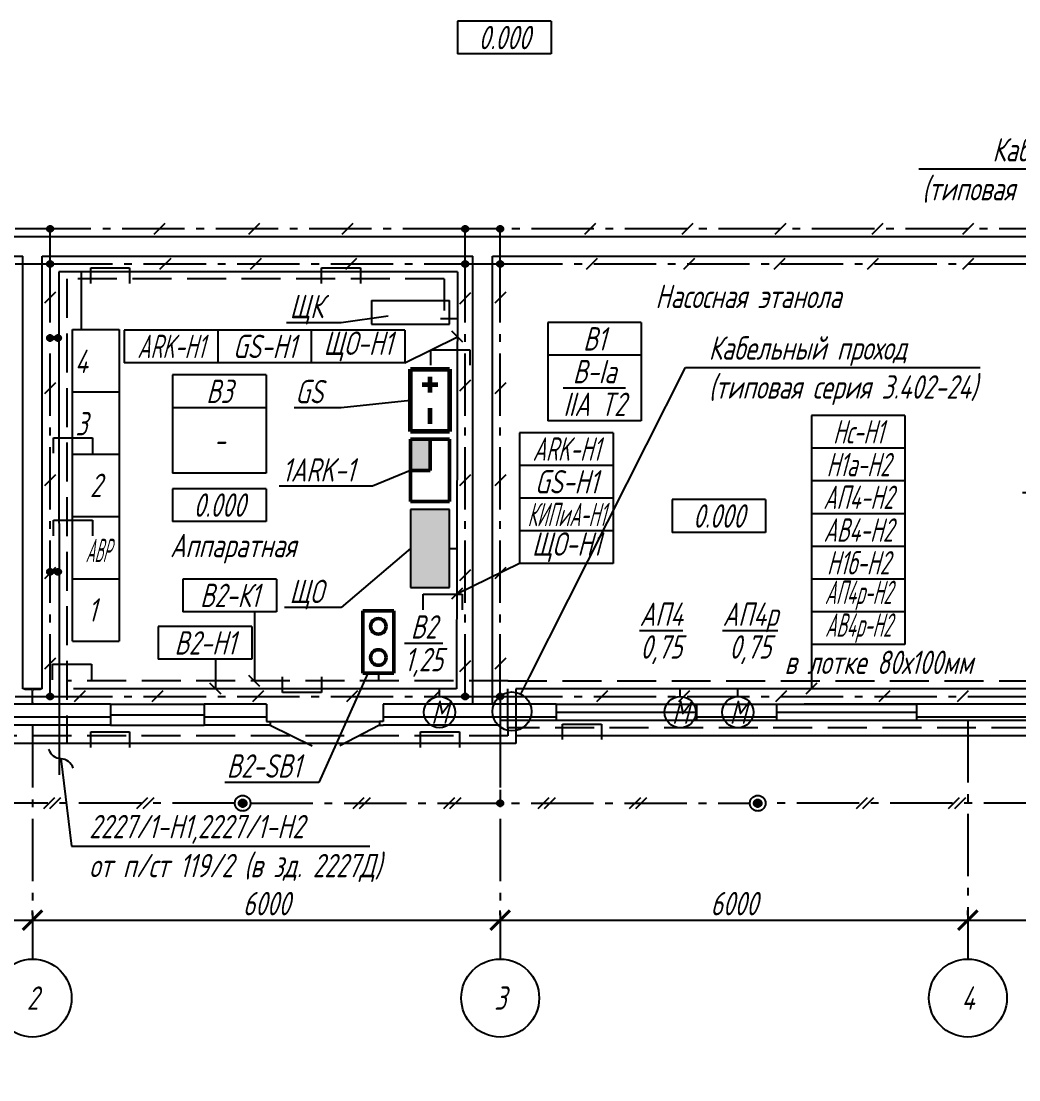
# Model space of a CAD drawing. Header units: millimetres. Extents: x 6735 to 13224, y -12144 to -9633.
# Drawn here: x 11528.4 to 11656.4, y -9965.1 to -9829.2 of the extents above; entities that cross this region are included whole.
import ezdxf
from ezdxf import colors
from ezdxf.entities.mleader import LeaderData, LeaderLine
from ezdxf.enums import TextEntityAlignment as Align
from ezdxf.math import Vec2, Vec3

# ---------------------------------------------------------------- set-up
doc = ezdxf.new("R2010")
doc.units = ezdxf.units.MM
doc.linetypes.add('gost5', pattern=[7, 5, -2, 0])
doc.linetypes.add('gost6', pattern=[12, 8, -1.5, 1, -1.5])
doc.layers.get('Defpoints').update_dxf_attribs({"color": 33})
for name, color, linetype, lineweight in [('Заземление (Вновь)', 6, 'gost6', 50), ('КаБель контрольный (Вновь)', 142, 'gost5', 60), ('КаБель силовой (Вновь)', 1, 'Continuous', 60), ('Линия выноска', 137, 'Continuous', 25), ('Осевая', 4, 'gost6', 25), ('ППК и др. приБоры', 171, 'Continuous', 50), ('Размерная', 4, 'Continuous', 25), ('Рамка тонкая', 5, 'Continuous', 25), ('Строительный', 251, 'Continuous', 13), ('Текст', 2, 'Continuous', 25), ('Щиты пульты (Вновь)', 5, 'Continuous', 50), ('Эл. аппараты (Вновь)', 93, 'Continuous', 50), ('ЭлектрооБорудование (Вновь)', 160, 'Continuous', 60)]:
    doc.layers.add(name, color=color, linetype=linetype, lineweight=lineweight)
doc.styles.add('Simplex', font='simplex.shx', dxfattribs={"width": 0.7, "oblique": 15})
doc.dimstyles.new('ISO-25', dxfattribs={"dimtxt": 3, "dimasz": 2.5, "dimexe": 1.25, "dimexo": 0.625, "dimtad": 1, "dimtxsty": 'Simplex', "dimcen": 2.5, "dimclrt": 2, "dimadec": 0, "dimazin": 0, "dimtfac": 1, "dimtmove": 0, "dimatfit": 3, "dimfxl": 1, "dimarcsym": 0})

# ---------------------------------------------------------------- blocks, each defined once
blk = doc.blocks.new('APF064500')
at = {"ltscale": 100}
for p, q in [((-100, 186.5), (-100, 198)), ((-100, 198), (100, 198)), ((-16.5, 186.5), (-100, 186.5)), ((-3.5, 24.5), (-3.5, 173.5)), ((3.5, 24.5), (3.5, 173.5)), ((100, 186.5), (16.5, 186.5)), ((100, 198), (100, 186.5)), ((-100, 0), (-100, 11.5)), ((-100, 11.5), (-16.5, 11.5)), ((100, 0), (-100, 0)), ((16.5, 11.5), (100, 11.5)), ((100, 11.5), (100, 0))]:
    blk.add_line(p, q, dxfattribs=at)
for centre, start, end in [((-16.5, 173.5), 0, 90), ((16.5, 173.5), 90, 180), ((-16.5, 24.5), 270, 0), ((16.5, 24.5), 180, 270)]:
    blk.add_arc(centre, 13, start, end, dxfattribs=at)
blk = doc.blocks.new('_ArchTick')
at = {"color": 0, "linetype": 'ByBlock', "const_width": 0.15}
blk.add_lwpolyline([(-0.5, -0.5), (0.5, 0.5)], dxfattribs=at)
blk = doc.blocks.new('*D461')
at = {"layer": 'Defpoints', "color": 0, "transparency": 16777216}
for p in [(11469.89, -9944.56), (11529.89, -9944.56), (11529.89, -9944.56)]:
    blk.add_point(p, dxfattribs=at)
at = {"layer": 'Размерная', "color": 0, "lineweight": -2, "transparency": 16777216}
for p, q in [((11529.89, -9943.94), (11529.89, -9943.31)), ((11469.89, -9944.56), (11529.89, -9944.56)), ((11469.89, -9945.19), (11469.89, -9945.81))]:
    blk.add_line(p, q, dxfattribs=at)
at = {"layer": 'Размерная', "color": 0, "lineweight": -2, "transparency": 16777216, "xscale": 2.5, "yscale": 2.5, "zscale": 2.5, "rotation": 180}
blk.add_blockref('_ArchTick', (11469.89, -9944.56), dxfattribs=at)
at = {"layer": 'Размерная', "color": 0, "lineweight": -2, "transparency": 16777216, "xscale": 2.5, "yscale": 2.5, "zscale": 2.5}
blk.add_blockref('_ArchTick', (11529.89, -9944.56), dxfattribs=at)
at = {"layer": 'Размерная', "color": 2, "lineweight": 25, "transparency": 16777216, "insert": (11499.89, -9942.44), "char_height": 3, "attachment_point": 5, "style": 'Simplex'}
blk.add_mtext('6000', dxfattribs=at)
blk = doc.blocks.new('*D462')
at = {"layer": 'Defpoints', "color": 0, "transparency": 16777216}
for p in [(11529.89, -9944.56), (11589.89, -9944.56), (11589.89, -9944.56)]:
    blk.add_point(p, dxfattribs=at)
at = {"layer": 'Размерная', "color": 0, "lineweight": -2, "transparency": 16777216}
for p, q in [((11589.89, -9943.94), (11589.89, -9943.31)), ((11529.89, -9944.56), (11589.89, -9944.56)), ((11529.89, -9945.19), (11529.89, -9945.81))]:
    blk.add_line(p, q, dxfattribs=at)
at = {"layer": 'Размерная', "color": 0, "lineweight": -2, "transparency": 16777216, "xscale": 2.5, "yscale": 2.5, "zscale": 2.5, "rotation": 180}
blk.add_blockref('_ArchTick', (11529.89, -9944.56), dxfattribs=at)
at = {"layer": 'Размерная', "color": 0, "lineweight": -2, "transparency": 16777216, "xscale": 2.5, "yscale": 2.5, "zscale": 2.5}
blk.add_blockref('_ArchTick', (11589.89, -9944.56), dxfattribs=at)
at = {"layer": 'Размерная', "color": 2, "lineweight": 25, "transparency": 16777216, "insert": (11559.89, -9942.44), "char_height": 3, "attachment_point": 5, "style": 'Simplex'}
blk.add_mtext('6000', dxfattribs=at)
blk = doc.blocks.new('*D463')
at = {"layer": 'Defpoints', "color": 0, "transparency": 16777216}
for p in [(11589.89, -9944.56), (11649.89, -9944.56), (11649.89, -9944.56)]:
    blk.add_point(p, dxfattribs=at)
at = {"layer": 'Размерная', "color": 0, "lineweight": -2, "transparency": 16777216}
for p, q in [((11649.89, -9943.94), (11649.89, -9943.31)), ((11589.89, -9944.56), (11649.89, -9944.56)), ((11589.89, -9945.19), (11589.89, -9945.81))]:
    blk.add_line(p, q, dxfattribs=at)
at = {"layer": 'Размерная', "color": 0, "lineweight": -2, "transparency": 16777216, "xscale": 2.5, "yscale": 2.5, "zscale": 2.5, "rotation": 180}
blk.add_blockref('_ArchTick', (11589.89, -9944.56), dxfattribs=at)
at = {"layer": 'Размерная', "color": 0, "lineweight": -2, "transparency": 16777216, "xscale": 2.5, "yscale": 2.5, "zscale": 2.5}
blk.add_blockref('_ArchTick', (11649.89, -9944.56), dxfattribs=at)
at = {"layer": 'Размерная', "color": 2, "lineweight": 25, "transparency": 16777216, "insert": (11619.89, -9942.44), "char_height": 3, "attachment_point": 5, "style": 'Simplex'}
blk.add_mtext('6000', dxfattribs=at)
blk = doc.blocks.new('*D464')
at = {"layer": 'Defpoints', "color": 0, "transparency": 16777216}
for p in [(11649.89, -9944.56), (11709.89, -9944.56), (11709.89, -9944.56)]:
    blk.add_point(p, dxfattribs=at)
at = {"layer": 'Размерная', "color": 0, "lineweight": -2, "transparency": 16777216}
for p, q in [((11709.89, -9943.94), (11709.89, -9943.31)), ((11649.89, -9944.56), (11709.89, -9944.56)), ((11649.89, -9945.19), (11649.89, -9945.81))]:
    blk.add_line(p, q, dxfattribs=at)
at = {"layer": 'Размерная', "color": 0, "lineweight": -2, "transparency": 16777216, "xscale": 2.5, "yscale": 2.5, "zscale": 2.5, "rotation": 180}
blk.add_blockref('_ArchTick', (11649.89, -9944.56), dxfattribs=at)
at = {"layer": 'Размерная', "color": 0, "lineweight": -2, "transparency": 16777216, "xscale": 2.5, "yscale": 2.5, "zscale": 2.5}
blk.add_blockref('_ArchTick', (11709.89, -9944.56), dxfattribs=at)
at = {"layer": 'Размерная', "color": 2, "lineweight": 25, "transparency": 16777216, "insert": (11679.89, -9942.44), "char_height": 3, "attachment_point": 5, "style": 'Simplex'}
blk.add_mtext('6000', dxfattribs=at)
blk = doc.blocks.new('_None')
blk = doc.blocks.new('A$C11954CC4')
at = {"layer": 'Линия выноска', "color": 161}
for p, q in [((12, 4.2), (0, 4.2)), ((0, 4.2), (0, 0)), ((12, 4.2), (12, 0)), ((12, 0), (0, 0))]:
    blk.add_line(p, q, dxfattribs=at)
blk = doc.blocks.new('_Integral')
at = {"color": 0, "linetype": 'ByBlock', "lineweight": -2}
for centre, start, end in [((0.445, -0.091), 102, 168), ((-0.445, 0.091), 282, 348)]:
    blk.add_arc(centre, 0.454, start, end, dxfattribs=at)
blk = doc.blocks.new('A$C25011874')
at = {"layer": 'ППК и др. приБоры'}
blk.add_hatch(color=256, dxfattribs=at).paths.add_polyline_path([(4, 0), (4, 2.5), (0, 2.5), (0, 0)])
for p, q in [((0, 5), (0, 0)), ((8, 5), (0, 5)), ((8, 0), (8, 5)), ((4, 2.5), (0, 2.5)), ((4, 0), (4, 2.5)), ((0, 0), (8, 0))]:
    blk.add_line(p, q, dxfattribs=at)
blk = doc.blocks.new('A$C05EB3272')
at = {"layer": 'ЭлектрооБорудование (Вновь)'}
for p, q in [((0, 5), (8, 5)), ((0, 0), (0, 5)), ((8, 5), (8, 0)), ((2, 3.5), (2, 1.5)), ((3, 2.5), (1, 2.5)), ((7, 2.5), (5, 2.5)), ((8, 0), (0, 0))]:
    blk.add_line(p, q, dxfattribs=at)
blk = doc.blocks.new('A$C629C7F59')
at = {"layer": 'Эл. аппараты (Вновь)'}
for p, q in [((0, 8), (0, 0)), ((4, 8), (0, 8)), ((4, 0), (4, 8)), ((0, 0), (4, 0))]:
    blk.add_line(p, q, dxfattribs=at)
for centre in [(2, 6), (2, 2)]:
    blk.add_circle(centre, 1, dxfattribs=at)
blk = doc.blocks.new('A$C710D2D3C')
at = {"layer": 'Рамка тонкая'}
for p, q in [((0, 0), (0, 2)), ((0, 2), (5, 2)), ((5, 2), (5, 0))]:
    blk.add_line(p, q, dxfattribs=at)
blk = doc.blocks.new('_DotBlank')
at = {"color": 0, "linetype": 'ByBlock', "lineweight": -2}
blk.add_line((-0.5, 0), (-1, 0), dxfattribs=at)
blk.add_circle((0, 0), 0.5, dxfattribs=at)

msp = doc.modelspace()

# ---------------------------------------------------------------- hatches: boundary and pattern name
at = {"layer": 'Заземление (Вновь)', "lineweight": 25}
h = msp.add_hatch(color=256, dxfattribs=at)
h.paths.add_polyline_path([(11532.13836, -9855.46146), (11532.13836, -9855.86146), (11532.53836, -9855.86146, 0.414213562)])
h.paths.add_polyline_path([(11532.13836, -9855.46146, 0.414213562), (11531.73836, -9855.86146), (11532.13836, -9855.86146)])
h.paths.add_polyline_path([(11532.53836, -9855.86146), (11532.13836, -9855.86146), (11531.73836, -9855.86146, 1)])
h = msp.add_hatch(color=256, dxfattribs=at)
h.paths.add_polyline_path([(11585.38373, -9855.46146), (11585.38373, -9855.86146), (11585.78373, -9855.86146, 0.414213562)])
h.paths.add_polyline_path([(11585.38373, -9855.46146, 0.414213562), (11584.98373, -9855.86146), (11585.38373, -9855.86146)])
h.paths.add_polyline_path([(11585.78373, -9855.86146), (11585.38373, -9855.86146), (11584.98373, -9855.86146, 1)])
h = msp.add_hatch(color=256, dxfattribs=at)
h.paths.add_polyline_path([(11589.88373, -9855.46146), (11589.88373, -9855.86146), (11590.28373, -9855.86146, 0.414213562)])
h.paths.add_polyline_path([(11589.88373, -9855.46146, 0.414213562), (11589.48373, -9855.86146), (11589.88373, -9855.86146)])
h.paths.add_polyline_path([(11590.28373, -9855.86146), (11589.88373, -9855.86146), (11589.48373, -9855.86146, 1)])
h = msp.add_hatch(color=256, dxfattribs=at)
h.paths.add_polyline_path([(11532.13836, -9859.96146), (11532.13836, -9860.36146), (11532.53836, -9860.36146, 0.414213562)])
h.paths.add_polyline_path([(11532.13836, -9859.96146, 0.414213562), (11531.73836, -9860.36146), (11532.13836, -9860.36146)])
h.paths.add_polyline_path([(11532.53836, -9860.36146), (11532.13836, -9860.36146), (11531.73836, -9860.36146, 1)])
h = msp.add_hatch(color=256, dxfattribs=at)
h.paths.add_polyline_path([(11585.38373, -9859.96146), (11585.38373, -9860.36146), (11585.78373, -9860.36146, 0.414213562)])
h.paths.add_polyline_path([(11585.38373, -9859.96146, 0.414213562), (11584.98373, -9860.36146), (11585.38373, -9860.36146)])
h.paths.add_polyline_path([(11585.78373, -9860.36146), (11585.38373, -9860.36146), (11584.98373, -9860.36146, 1)])
h = msp.add_hatch(color=256, dxfattribs=at)
h.paths.add_polyline_path([(11589.88373, -9859.96146), (11589.88373, -9860.36146), (11590.28373, -9860.36146, 0.414213562)])
h.paths.add_polyline_path([(11589.88373, -9859.96146, 0.414213562), (11589.48373, -9860.36146), (11589.88373, -9860.36146)])
h.paths.add_polyline_path([(11590.28373, -9860.36146), (11589.88373, -9860.36146), (11589.48373, -9860.36146, 1)])
h = msp.add_hatch(color=256, dxfattribs=at)
h.paths.add_polyline_path([(11532.13836, -9869.46146), (11532.13836, -9869.86146), (11532.53836, -9869.86146, 0.414213562)])
h.paths.add_polyline_path([(11532.13836, -9869.46146, 0.414213562), (11531.73836, -9869.86146), (11532.13836, -9869.86146)])
h.paths.add_polyline_path([(11532.53836, -9869.86146), (11532.13836, -9869.86146), (11531.73836, -9869.86146, 1)])
h = msp.add_hatch(color=256, dxfattribs=at)
h.paths.add_polyline_path([(11533.13836, -9869.46146), (11533.13836, -9869.86146), (11533.53836, -9869.86146, 0.414213562)])
h.paths.add_polyline_path([(11533.13836, -9869.46146, 0.414213562), (11532.73836, -9869.86146), (11533.13836, -9869.86146)])
h.paths.add_polyline_path([(11533.53836, -9869.86146), (11533.13836, -9869.86146), (11532.73836, -9869.86146, 1)])
h = msp.add_hatch(color=256, dxfattribs=at)
h.paths.add_polyline_path([(11532.13836, -9899.46146), (11532.13836, -9899.86146), (11532.53836, -9899.86146, 0.414213562)])
h.paths.add_polyline_path([(11532.13836, -9899.46146, 0.414213562), (11531.73836, -9899.86146), (11532.13836, -9899.86146)])
h.paths.add_polyline_path([(11532.53836, -9899.86146), (11532.13836, -9899.86146), (11531.73836, -9899.86146, 1)])
h = msp.add_hatch(color=256, dxfattribs=at)
h.paths.add_polyline_path([(11533.13836, -9899.46146), (11533.13836, -9899.86146), (11533.53836, -9899.86146, 0.414213562)])
h.paths.add_polyline_path([(11533.13836, -9899.46146, 0.414213562), (11532.73836, -9899.86146), (11533.13836, -9899.86146)])
h.paths.add_polyline_path([(11533.53836, -9899.86146), (11533.13836, -9899.86146), (11532.73836, -9899.86146, 1)])
h = msp.add_hatch(color=256, dxfattribs=at)
h.paths.add_polyline_path([(11532.13836, -9915.46146), (11532.13836, -9915.86146), (11532.53836, -9915.86146, 0.414213562)])
h.paths.add_polyline_path([(11532.13836, -9915.46146, 0.414213562), (11531.73836, -9915.86146), (11532.13836, -9915.86146)])
h.paths.add_polyline_path([(11532.53836, -9915.86146), (11532.13836, -9915.86146), (11531.73836, -9915.86146, 1)])
h = msp.add_hatch(color=256, dxfattribs=at)
h.paths.add_polyline_path([(11585.38373, -9915.46146), (11585.38373, -9915.86146), (11585.78373, -9915.86146, 0.414213562)])
h.paths.add_polyline_path([(11585.38373, -9915.46146, 0.414213562), (11584.98373, -9915.86146), (11585.38373, -9915.86146)])
h.paths.add_polyline_path([(11585.78373, -9915.86146), (11585.38373, -9915.86146), (11584.98373, -9915.86146, 1)])
h = msp.add_hatch(color=256, dxfattribs=at)
h.paths.add_polyline_path([(11589.88373, -9915.46146), (11589.88373, -9915.86146), (11590.28373, -9915.86146, 0.414213562)])
h.paths.add_polyline_path([(11589.88373, -9915.46146, 0.414213562), (11589.48373, -9915.86146), (11589.88373, -9915.86146)])
h.paths.add_polyline_path([(11590.28373, -9915.86146), (11589.88373, -9915.86146), (11589.48373, -9915.86146, 1)])
for points in [[(11557.34373, -9929.56146, 1), (11556.34373, -9929.56146, 1)], [(11623.42373, -9929.56146, 1), (11622.42373, -9929.56146, 1)]]:
    msp.add_hatch(color=256, dxfattribs=at).paths.add_polyline_path(points)
h = msp.add_hatch(color=256, dxfattribs=at)
h.paths.add_polyline_path([(11589.88373, -9929.16146), (11589.88373, -9929.56146), (11590.28373, -9929.56146, 0.414213562)])
h.paths.add_polyline_path([(11589.88373, -9929.16146, 0.414213562), (11589.48373, -9929.56146), (11589.88373, -9929.56146)])
h.paths.add_polyline_path([(11590.28373, -9929.56146), (11589.88373, -9929.56146), (11589.48373, -9929.56146, 1)])
at = {"layer": 'Щиты пульты (Вновь)', "lineweight": 25, "ltscale": 100}
msp.add_hatch(color=256, dxfattribs=at).paths.add_polyline_path([(11583.38373, -9891.86146), (11578.38373, -9891.86146), (11578.38373, -9901.86146), (11583.38373, -9901.86146)])

# ---------------------------------------------------------------- linework, layer by layer
at = {"layer": 'Заземление (Вновь)', "lineweight": 25}
for p, q in [((11546.87339, -9855.15435), (11545.45918, -9856.56857)), ((11559.01049, -9855.15435), (11557.59628, -9856.56857)), ((11570.97834, -9855.15435), (11569.56413, -9856.56857)), ((11602.11138, -9855.15435), (11600.69716, -9856.56857)), ((11614.58719, -9855.15435), (11613.17298, -9856.56857)), ((11626.54588, -9855.15435), (11625.13167, -9856.56857)), ((11638.96615, -9855.15435), (11637.55194, -9856.56857)), ((11650.59084, -9855.15435), (11649.17662, -9856.56857)), ((11532.13836, -9855.86146), (11527.63836, -9855.86146)), ((11532.13836, -9860.36146), (11532.13836, -9855.86146)), ((11585.38373, -9855.86146), (11532.13836, -9855.86146)), ((11585.38373, -9860.36146), (11585.38373, -9855.86146)), ((11589.88373, -9855.86146), (11585.38373, -9855.86146)), ((11709.88373, -9855.86146), (11589.88373, -9855.86146)), ((11589.88373, -9860.36146), (11589.88373, -9855.86146)), ((11547.60726, -9859.65435), (11546.19305, -9861.06857)), ((11559.2363, -9859.65435), (11557.82209, -9861.06857)), ((11571.42996, -9859.65435), (11570.01574, -9861.06857)), ((11602.33718, -9859.65435), (11600.92297, -9861.06857)), ((11614.8131, -9859.65435), (11613.39888, -9861.06857)), ((11626.40148, -9859.65435), (11624.98727, -9861.06857)), ((11638.38845, -9859.65435), (11636.97424, -9861.06857)), ((11650.59084, -9859.65435), (11649.17662, -9861.06857)), ((11527.63836, -9860.36146), (11532.13836, -9860.36146)), ((11532.13836, -9915.86146), (11532.13836, -9860.36146)), ((11532.13836, -9860.36146), (11585.38373, -9860.36146)), ((11585.38373, -9915.86146), (11585.38373, -9860.36146)), ((11585.38373, -9860.36146), (11589.88373, -9860.36146)), ((11589.88373, -9915.86146), (11589.88373, -9860.36146)), ((11589.88373, -9860.36146), (11709.88373, -9860.36146)), ((11532.84547, -9863.97512), (11531.43126, -9865.38933)), ((11586.09084, -9864.08583), (11584.67662, -9865.50004)), ((11590.59084, -9863.97512), (11589.17662, -9865.38933)), ((11533.13836, -9869.86146), (11532.13836, -9869.86146)), ((11532.84547, -9875.59865), (11531.43126, -9877.01287)), ((11586.09084, -9875.26653), (11584.67662, -9876.68075)), ((11590.59084, -9875.59865), (11589.17662, -9877.01287)), ((11532.84547, -9887.40435), (11531.43126, -9888.81857)), ((11586.09084, -9887.40435), (11584.67662, -9888.81857)), ((11590.59084, -9887.40435), (11589.17662, -9888.81857)), ((11532.84547, -9899.33158), (11531.43126, -9900.7458)), ((11533.13836, -9899.86146), (11532.13836, -9899.86146)), ((11586.09084, -9899.60833), (11584.67662, -9901.02254)), ((11590.59084, -9899.33158), (11589.17662, -9900.7458)), ((11532.84547, -9910.95508), (11531.43126, -9912.36929)), ((11586.09084, -9911.2872), (11584.67662, -9912.70141)), ((11590.59084, -9910.95508), (11589.17662, -9912.36929)), ((11536.6326, -9915.15435), (11535.21838, -9916.56857)), ((11546.58419, -9915.15435), (11545.16997, -9916.56857)), ((11559.52611, -9915.15435), (11558.11189, -9916.56857)), ((11571.5658, -9915.15435), (11570.15159, -9916.56857)), ((11582.13937, -9915.15435), (11580.72515, -9916.56857)), ((11603.6568, -9915.15435), (11602.24259, -9916.56857)), ((11614.18599, -9915.15435), (11612.77178, -9916.56857)), ((11626.59942, -9915.15435), (11625.1852, -9916.56857)), ((11639.88306, -9915.15435), (11638.46885, -9916.56857)), ((11649.92351, -9915.15435), (11648.50929, -9916.56857)), ((11527.63836, -9915.86146), (11532.13836, -9915.86146)), ((11532.13836, -9915.86146), (11585.38373, -9915.86146)), ((11585.38373, -9915.86146), (11589.88373, -9915.86146)), ((11589.88373, -9915.86146), (11709.88373, -9915.86146)), ((11589.88373, -9915.86146), (11589.88373, -9929.56146)), ((11532.68262, -9928.85435), (11531.2684, -9930.26857)), ((11533.48262, -9928.85435), (11532.0684, -9930.26857)), ((11544.63457, -9928.85435), (11543.22036, -9930.26857)), ((11545.43457, -9928.85435), (11544.02036, -9930.26857)), ((11572.39515, -9928.85435), (11570.98094, -9930.26857)), ((11573.19515, -9928.85435), (11571.78094, -9930.26857)), ((11584.01282, -9928.85435), (11582.59861, -9930.26857)), ((11584.81282, -9928.85435), (11583.39861, -9930.26857)), ((11596.13191, -9928.85435), (11594.7177, -9930.26857)), ((11596.93191, -9928.85435), (11595.5177, -9930.26857)), ((11607.86188, -9928.85435), (11606.44767, -9930.26857)), ((11608.66188, -9928.85435), (11607.24767, -9930.26857)), ((11636.97781, -9928.85435), (11635.5636, -9930.26857)), ((11637.77781, -9928.85435), (11636.3636, -9930.26857)), ((11648.76262, -9928.85435), (11647.3484, -9930.26857)), ((11649.56262, -9928.85435), (11648.1484, -9930.26857)), ((11555.84373, -9929.56146), (11507.84373, -9929.56146)), ((11557.84373, -9929.56146), (11621.92373, -9929.56146)), ((11671.92373, -9929.56146), (11623.92373, -9929.56146))]:
    msp.add_line(p, q, dxfattribs=at)
for centre, radius in [((11532.13836, -9855.86146), 0.4), ((11585.38373, -9855.86146), 0.4), ((11589.88373, -9855.86146), 0.4), ((11532.13836, -9860.36146), 0.4), ((11585.38373, -9860.36146), 0.4), ((11589.88373, -9860.36146), 0.4), ((11532.13836, -9869.86146), 0.4), ((11533.13836, -9869.86146), 0.4), ((11532.13836, -9899.86146), 0.4), ((11533.13836, -9899.86146), 0.4), ((11532.13836, -9915.86146), 0.4), ((11585.38373, -9915.86146), 0.4), ((11589.88373, -9915.86146), 0.4), ((11556.84373, -9929.56146), 1), ((11622.92373, -9929.56146), 1), ((11556.84373, -9929.56146), 0.5), ((11589.88373, -9929.56146), 0.4), ((11622.92373, -9929.56146), 0.5)]:
    msp.add_circle(centre, radius, dxfattribs=at)
at = {"layer": 'КаБель контрольный (Вновь)', "lineweight": 25}
for p, q in [((11534.26878, -9862.28964), (11534.26754, -9921.74246)), ((11582.70496, -9862.27769), (11534.26878, -9862.28964)), ((11582.70496, -9862.27769), (11582.69741, -9866.34939)), ((11590.89045, -9913.85789), (11534.26754, -9913.86146)), ((11574.25117, -9912.86146), (11574.25117, -9913.86146)), ((11590.88373, -9919.90146), (11590.88373, -9913.86146)), ((11590.88373, -9913.86146), (11707.90288, -9913.86146)), ((11713.92373, -9919.90146), (11590.88373, -9919.90146)), ((11590.88373, -9919.90146), (11590.88373, -9920.90146)), ((11590.88373, -9920.90146), (11465.28373, -9920.90146))]:
    msp.add_line(p, q, dxfattribs=at)
at = {"layer": 'КаБель силовой (Вновь)', "lineweight": 25}
for p, q in [((11533.26404, -9861.36146), (11533.31066, -9925.89526)), ((11584.38373, -9861.36146), (11533.26404, -9861.36146)), ((11536.13836, -9861.36146), (11536.13836, -9868.86146)), ((11584.38373, -9861.36146), (11584.27993, -9914.86146)), ((11582.23503, -9867.35497), (11584.3721, -9867.35536)), ((11583.38373, -9896.86146), (11584.38373, -9896.86146)), ((11584.27993, -9914.86146), (11535.13836, -9914.86146)), ((11582.09368, -9915.86146), (11582.09368, -9914.86146)), ((11708.90288, -9914.86146), (11591.88373, -9914.86146)), ((11591.88373, -9914.86146), (11591.88373, -9920.90146)), ((11612.98465, -9915.86146), (11612.98465, -9914.86146)), ((11620.37401, -9915.86146), (11620.37401, -9914.86146)), ((11591.88373, -9921.90146), (11464.28373, -9921.90146)), ((11714.92373, -9920.90146), (11591.88373, -9920.90146)), ((11591.88373, -9920.90146), (11591.88373, -9921.90146))]:
    msp.add_line(p, q, dxfattribs=at)
at = {"layer": 'Линия выноска', "lineweight": 25}
for p, q in [((11584.414, -9829.20654), (11584.414, -9833.40654)), ((11596.414, -9829.20654), (11584.414, -9829.20654)), ((11596.414, -9829.20654), (11596.414, -9833.40654)), ((11596.414, -9833.40654), (11584.414, -9833.40654)), ((11595.97691, -9867.87195), (11595.97691, -9872.07195)), ((11607.97691, -9867.87195), (11595.97691, -9867.87195)), ((11607.97691, -9867.87195), (11607.97691, -9872.07195)), ((11595.97691, -9872.07195), (11595.97691, -9880.47195)), ((11607.97691, -9872.07195), (11595.97691, -9872.07195)), ((11607.97691, -9872.07195), (11607.97691, -9880.47195)), ((11547.85177, -9874.60223), (11547.85177, -9878.80223)), ((11559.85177, -9874.60223), (11547.85177, -9874.60223)), ((11559.85177, -9874.60223), (11559.85177, -9878.80223)), ((11547.85177, -9878.80223), (11547.85177, -9887.20223)), ((11559.85177, -9878.80223), (11547.85177, -9878.80223)), ((11559.85177, -9878.80223), (11559.85177, -9887.20223)), ((11607.97691, -9880.47195), (11595.97691, -9880.47195)), ((11559.85177, -9887.20223), (11547.85177, -9887.20223)), ((11547.85177, -9889.20223), (11547.85177, -9893.40223)), ((11559.85177, -9889.20223), (11547.85177, -9889.20223)), ((11559.85177, -9889.20223), (11559.85177, -9893.40223)), ((11611.93024, -9890.60345), (11611.93024, -9894.80345)), ((11623.93024, -9890.60345), (11611.93024, -9890.60345)), ((11623.93024, -9890.60345), (11623.93024, -9894.80345)), ((11559.85177, -9893.40223), (11547.85177, -9893.40223)), ((11623.93024, -9894.80345), (11611.93024, -9894.80345))]:
    msp.add_line(p, q, dxfattribs=at)
at = {"layer": 'Линия выноска', "color": 161, "lineweight": 25}
for p, q in [((11585.09084, -9870.40657), (11583.67662, -9868.99235)), ((11577.64097, -9873.04215), (11584.38373, -9869.69946)), ((11592.37317, -9898.81214), (11584.30347, -9902.72538)), ((11585.04189, -9901.97983), (11583.62768, -9903.39404)), ((11558.35767, -9904.8839), (11558.35767, -9913.86146)), ((11629.81328, -9909.20659), (11629.81328, -9914.86146)), ((11553.35767, -9911.08388), (11553.35767, -9914.86146)), ((11559.06478, -9914.56857), (11557.65056, -9913.15435)), ((11554.06478, -9915.56857), (11552.65056, -9914.15435)), ((11630.52039, -9914.15435), (11629.10618, -9915.56857))]:
    msp.add_line(p, q, dxfattribs=at)
at = {"layer": 'Осевая', "lineweight": 25}
for p, q in [((11649.88836, -9918.90146), (11649.88836, -9949.56146)), ((11529.88836, -9919.56146), (11529.88836, -9949.56146)), ((11589.88373, -9919.56146), (11589.88373, -9949.56146))]:
    msp.add_line(p, q, dxfattribs=at)
at = {"layer": 'Рамка тонкая', "lineweight": 25}
for centre in [(11529.88836, -9954.56146), (11589.88373, -9954.56146), (11649.88836, -9954.56146)]:
    msp.add_circle(centre, 5, dxfattribs=at)
at = {"layer": 'Строительный', "lineweight": 25, "ltscale": 100}
for p, q in [((11579.88373, -9856.86146), (11479.88373, -9856.86146)), ((11710.88373, -9856.86146), (11579.88373, -9856.86146)), ((11468.88373, -9859.36146), (11528.63836, -9859.36146)), ((11528.63836, -9914.88146), (11528.63836, -9859.36146)), ((11531.13836, -9859.36146), (11586.38373, -9859.36146)), ((11531.13836, -9914.88146), (11531.13836, -9859.36146)), ((11586.38373, -9916.86146), (11586.38373, -9859.36146)), ((11588.88373, -9916.86146), (11588.8791, -9859.36146)), ((11588.8791, -9859.36146), (11710.8791, -9859.36146)), ((11529.88836, -9914.88146), (11528.63836, -9914.88146)), ((11531.13836, -9914.88146), (11529.88836, -9914.88146)), ((11539.88373, -9916.86146), (11503.08373, -9916.86146)), ((11539.88373, -9916.86146), (11539.88373, -9919.56146)), ((11539.88373, -9916.86146), (11551.88373, -9916.86146)), ((11559.88373, -9916.86146), (11551.88373, -9916.86146)), ((11551.88373, -9916.86146), (11551.88373, -9919.56146)), ((11559.88373, -9916.86146), (11559.88373, -9919.06146)), ((11597.0565, -9916.8611), (11574.88373, -9916.86146)), ((11574.88373, -9916.86146), (11574.88373, -9919.06146)), ((11597.0565, -9916.8611), (11597.0565, -9918.9011)), ((11597.0565, -9916.8611), (11615.0565, -9916.8611)), ((11597.0565, -9917.8811), (11615.0565, -9917.8811)), ((11615.0565, -9916.8611), (11625.32225, -9916.8611)), ((11615.0565, -9916.8611), (11615.0565, -9918.9011)), ((11625.32225, -9916.8611), (11625.32225, -9918.9011)), ((11625.32225, -9916.8611), (11643.32225, -9916.8611)), ((11625.32225, -9917.8811), (11643.32225, -9917.8811)), ((11670.88836, -9916.86146), (11628.8882, -9916.86146)), ((11643.32225, -9918.9011), (11643.32225, -9916.8611)), ((11503.08373, -9918.46146), (11539.88373, -9918.46146)), ((11539.88373, -9918.21146), (11551.88373, -9918.21146)), ((11551.88373, -9918.46146), (11559.88373, -9918.46146)), ((11559.88373, -9919.06146), (11560.38373, -9919.06146)), ((11560.38373, -9919.06146), (11560.38373, -9919.56146)), ((11560.38373, -9919.06146), (11574.38373, -9919.06146)), ((11574.88373, -9919.06146), (11574.38373, -9919.06146)), ((11574.38373, -9919.06146), (11574.38373, -9919.56146)), ((11574.88373, -9918.46146), (11597.0565, -9918.46146)), ((11589.88373, -9918.46146), (11589.88373, -9919.56146)), ((11589.88373, -9918.90146), (11597.0565, -9918.9011)), ((11597.0565, -9918.9011), (11615.0565, -9918.9011)), ((11615.0565, -9918.46146), (11625.32225, -9918.46146)), ((11615.0565, -9918.9011), (11625.32225, -9918.9011)), ((11625.32225, -9918.9011), (11643.32225, -9918.9011)), ((11628.8882, -9918.90146), (11670.88836, -9918.90146)), ((11643.32225, -9918.46146), (11670.88836, -9918.46146)), ((11539.88373, -9919.56146), (11502.58373, -9919.56146)), ((11539.88373, -9919.56146), (11551.88373, -9919.56146)), ((11559.88373, -9919.56146), (11551.88373, -9919.56146)), ((11560.38373, -9919.56146), (11559.88373, -9919.56146)), ((11560.38373, -9919.56146), (11565.76572, -9922.21107)), ((11574.38373, -9919.56146), (11569.3226, -9922.21107)), ((11574.38373, -9919.56146), (11574.88373, -9919.56146)), ((11589.88373, -9919.56146), (11574.88373, -9919.56146)), ((11589.88373, -9919.56146), (11577.88373, -9919.56146))]:
    msp.add_line(p, q, dxfattribs=at)
at = {"layer": 'Щиты пульты (Вновь)', "lineweight": 25, "ltscale": 100}
for p, q in [((11573.38373, -9865.07034), (11583.38373, -9865.07034)), ((11573.38373, -9865.07034), (11573.38373, -9868.07034)), ((11583.38373, -9868.07034), (11583.38373, -9865.07034)), ((11534.9937, -9908.76879), (11534.9937, -9868.76879)), ((11534.9937, -9868.76879), (11540.9937, -9868.76879)), ((11540.9937, -9868.76879), (11540.9937, -9908.76879)), ((11573.38373, -9868.07034), (11583.38373, -9868.07034)), ((11534.9937, -9876.76879), (11540.9937, -9876.76879)), ((11534.9937, -9884.76879), (11540.9937, -9884.76879)), ((11583.38373, -9891.86146), (11578.38373, -9891.86146)), ((11578.38373, -9891.86146), (11578.38373, -9901.86146)), ((11583.38373, -9901.86146), (11583.38373, -9891.86146)), ((11534.9937, -9892.76879), (11540.9937, -9892.76879)), ((11534.9937, -9900.76879), (11540.9937, -9900.76879)), ((11578.38373, -9901.86146), (11583.38373, -9901.86146)), ((11534.9937, -9908.76879), (11540.9937, -9908.76879))]:
    msp.add_line(p, q, dxfattribs=at)
at = {"layer": 'ЭлектрооБорудование (Вновь)', "lineweight": 25}
for centre in [(11582.09368, -9917.87655), (11612.98465, -9917.87655), (11620.37401, -9917.87655)]:
    msp.add_circle(centre, 2.01509, dxfattribs=at)

# ---------------------------------------------------------------- block references
at = {"lineweight": 25}
for name, p, rotation in [('A$C05EB3272', (11578.38379, -9873.86142), 270), ('A$C25011874', (11578.38372, -9882.86151), 270), ('A$C629C7F59', (11576.25126, -9904.86146), 180)]:
    msp.add_blockref(name, p, dxfattribs=dict(at, rotation=rotation))
at = {"layer": 'КаБель силовой (Вновь)', "lineweight": 25}
for name, p in [('A$C710D2D3C', (11537.34391, -9862.86146)), ('A$C710D2D3C', (11566.97122, -9862.86146)), ('A$C11954CC4', (11541.64099, -9873.04214)), ('A$C11954CC4', (11553.64099, -9873.04214)), ('A$C11954CC4', (11565.64099, -9873.04214)), ('A$C710D2D3C', (11580.99762, -9873.36619)), ('A$C11954CC4', (11629.8133, -9884.00658)), ('A$C710D2D3C', (11532.58619, -9884.65666)), ('A$C11954CC4', (11592.37318, -9886.21213)), ('A$C11954CC4', (11629.8133, -9888.20658)), ('A$C11954CC4', (11592.37318, -9890.41213)), ('A$C11954CC4', (11629.8133, -9892.40658)), ('A$C11954CC4', (11592.37318, -9894.61213)), ('A$C710D2D3C', (11532.57845, -9895.22923)), ('A$C11954CC4', (11629.8133, -9896.60658)), ('A$C11954CC4', (11592.37318, -9898.81213)), ('A$C11954CC4', (11629.8133, -9900.80658)), ('A$C11954CC4', (11549.16216, -9904.99595)), ('A$C11954CC4', (11629.8133, -9905.00658)), ('A$C710D2D3C', (11579.9991, -9904.72538)), ('A$C11954CC4', (11629.8133, -9909.20658)), ('A$C11954CC4', (11546.00803, -9911.08387)), ('A$C710D2D3C', (11532.43465, -9913.70497)), ('A$C710D2D3C', (11597.88373, -9921.40146)), ('A$C710D2D3C', (11537.34391, -9922.40146)), ('A$C710D2D3C', (11579.65974, -9922.40146))]:
    msp.add_blockref(name, p, dxfattribs=at)
at = {"layer": 'КаБель силовой (Вновь)', "lineweight": 25, "rotation": 180}
msp.add_blockref('A$C710D2D3C', (11566.95596, -9913.36146), dxfattribs=at)
at = {"layer": 'Строительный', "lineweight": 25, "ltscale": 100, "xscale": 0.01, "yscale": 0.01, "zscale": 0.01}
msp.add_blockref('APF064500', (11529.88373, -9916.86146), dxfattribs=at)

# ---------------------------------------------------------------- texts
at = {"layer": 'Текст', "lineweight": 25, "style": 'Simplex', "oblique": 15}
for s, width, p in [('4', 0.7, (11536.13836, -9872.86146)), ('3', 0.7, (11536.13836, -9880.86146)), ('2', 0.7, (11537.9937, -9888.76879)), ('АВР', 0.4, (11538.28768, -9897.12674)), ('1', 0.7, (11537.52863, -9904.76879)), ('2', 0.7, (11529.88836, -9954.56146)), ('3', 0.7, (11589.88373, -9954.56146)), ('4', 0.7, (11649.88836, -9954.56146))]:
    msp.add_text(s, height=3, dxfattribs=dict(at, width=width)).set_placement(p, align=Align.MIDDLE_CENTER)
at = {"layer": 'Текст', "lineweight": 25, "style": 'Simplex', "oblique": 15, "width": 0.7}
msp.add_text('в лотке 80х100мм', height=3, dxfattribs=at).set_placement((11626.35204, -9912.97584))
at = {"layer": 'Текст', "lineweight": 25, "char_height": 3, "style": 'Simplex'}
for s, width, insert, attachment_point in [('0.000', 3.5, (11590.414, -9831.30654), 5), ('\\pi6.53205;Насосная этанола', 43.5, (11603.25289, -9864.52267), 4), ('ЩО-Н1', 3.5, (11571.64097, -9870.94215), 5), ('В1', 3.5, (11601.97691, -9869.97195), 5), ('{\\W0.6;ARK-Н1}', 3.5, (11547.64097, -9870.94215), 5), ('GS-Н1', 3.5, (11559.64097, -9870.94215), 5), ('\\A1;\\SВ-Iа/IIA T2;', 3.5, (11601.97691, -9876.27195), 5), ('В3', 3.5, (11553.85177, -9876.70223), 5), ('{\\W0.6;Нс-Н1}', 3.5, (11635.81328, -9881.90659), 5), ('{\\W0.6;ARK-Н1}', 3.5, (11598.37317, -9884.11214), 5), ('\\A1;-', 3.5, (11553.85177, -9883.00223), 5), ('{\\W0.6;Н1а-Н2}', 3.5, (11635.81328, -9886.10659), 5), ('GS-Н1', 3.5, (11598.37317, -9888.31214), 5), ('{\\W0.6;АП4-Н2}', 3.5, (11635.81328, -9890.30656), 5), ('0.000', 3.5, (11553.85177, -9891.30223), 5), ('{\\W0.5;КИПиА-Н1}', 3.5, (11598.37317, -9892.51214), 5), ('0.000', 3.5, (11617.93024, -9892.70345), 5), ('{\\W0.6;АВ4-Н2}', 3.5, (11635.81327, -9894.50658), 5), ('\\pi11.93205;Аппаратная', 43.5, (11535.59063, -9896.89694), 4), ('ЩО-Н1', 3.5, (11598.37317, -9896.71214), 5), ('{\\W0.6;Н1б-Н2}', 3.5, (11635.81328, -9898.70659), 5), ('В2-К1', 3.5, (11555.16215, -9902.89596), 5), ('{\\W0.5;АП4р-Н2}', 3.5, (11635.81328, -9902.90659), 5), ('\\A1;\\SАП4/0,75;', 3.5, (11610.54363, -9907.4064), 5), ('\\A1;\\SАП4р/0,75;', 3.5, (11621.96115, -9907.4064), 5), ('\\A1;\\SВ2/1,25;', 3.5, (11580.07158, -9909.03226), 5), ('{\\W0.5;АВ4р-Н2}', 3.5, (11635.81328, -9907.10659), 5), ('В2-Н1', 3.5, (11552.00801, -9908.98388), 5)]:
    msp.add_mtext_dynamic_manual_height_columns(s, width=width, gutter_width=12.5, heights=[0], dxfattribs=dict(at, insert=insert, attachment_point=attachment_point))
at = {"layer": 'ЭлектрооБорудование (Вновь)', "lineweight": 25, "char_height": 3, "attachment_point": 5, "style": 'Simplex'}
for insert in [(11582.09368, -9917.87655), (11612.98465, -9917.87655), (11620.37401, -9917.87655)]:
    msp.add_mtext_dynamic_manual_height_columns('М', width=3.0147096, gutter_width=12.5, heights=[0], dxfattribs=dict(at, insert=insert))

# ---------------------------------------------------------------- dimensions: what is measured, and where the dimension line sits
at = {"layer": 'Размерная', "lineweight": 25}
for base, p1, p2, picture, middle in [((11529.88836, -9944.56146), (11469.88836, -9944.56146), (11529.88836, -9944.56146), '*D461', (11499.88836, -9942.43646)), ((11589.88836, -9944.56146), (11529.88836, -9944.56146), (11589.88836, -9944.56146), '*D462', (11559.88836, -9942.43646)), ((11649.88836, -9944.56146), (11589.88836, -9944.56146), (11649.88836, -9944.56146), '*D463', (11619.88836, -9942.43646)), ((11709.88836, -9944.56146), (11649.88836, -9944.56146), (11709.88836, -9944.56146), '*D464', (11679.88836, -9942.43646))]:
    dim = msp.add_linear_dim(base=base, p1=p1, p2=p2, dimstyle='ISO-25', override={"dimlfac": 100, "dimrnd": 1000, "dimblk1": 'ArchTick', "dimblk2": 'ArchTick', "dimsah": 1}, dxfattribs=at)
    dim.commit()
    dim.dimension.update_dxf_attribs({"geometry": picture, "text_midpoint": middle})

# ---------------------------------------------------------------- leaders
at = {"layer": 'Линия выноска', "lineweight": 25}
ml = msp.add_multileader_mtext('Standard', dxfattribs=at)
ml.set_content('Кабельный проход\\P(типовая серия 3.402-24)', color=2, style='Simplex')
ml.set_leader_properties()
ml.set_arrow_properties(name='DOTBLANK')
ml.build(insert=Vec2(0, 0))
ml.multileader.update_dxf_attribs({"text_left_attachment_type": 6, "text_right_attachment_type": 6, "dogleg_length": 1, "arrow_head_size": 5})
ctx = ml.context
ctx.base_point, ctx.char_height, ctx.arrow_head_size, ctx.plane_origin = Vec3(11631.59572, -9848.20981), 3, 5, Vec3(11602.37911, -9798.67884)
ctx.left_attachment, ctx.right_attachment, ctx.text_align_type = 6, 6, 2
notes = []
notes.append((ctx, [(0, (1, 1, 0), (11681.43162, -9848.20981), (-1, 0), 1, [(0, [(11711.7676, -9854.30656)], 0, [])])]))
ctx.mtext.insert, ctx.mtext.alignment, ctx.mtext.flow_direction = Vec3(11678.43162, -9844.20981), 3, 5
ml = msp.add_multileader_mtext('Standard', dxfattribs=at)
ml.set_content('ЩК', color=2, style='Simplex')
ml.set_leader_properties()
ml.set_arrow_properties(name='NONE')
ml.build(insert=Vec2(0, 0))
ml.multileader.update_dxf_attribs({"text_left_attachment_type": 6, "text_right_attachment_type": 6, "dogleg_length": 0.62405, "arrow_head_size": 0.6})
ctx = ml.context
ctx.base_point, ctx.char_height, ctx.arrow_head_size, ctx.plane_origin = Vec3(11560.0633, -9867.92058), 3, 0.6, Vec3(11603.82774, -9851.06984)
ctx.left_attachment, ctx.right_attachment, ctx.text_align_type = 6, 6, 2
notes.append((ctx, [(1, (1, 1, 0), (11569.47918, -9867.92058), (-1, 0), 0.31202, [(0, [(11575.51808, -9867.07163)], 0, [])])]))
ctx.mtext.insert, ctx.mtext.alignment, ctx.mtext.flow_direction = Vec3(11567.16715, -9864.32058), 3, 5
ml = msp.add_multileader_mtext('Standard', dxfattribs=at)
ml.set_content('Кабельный проход\\P(типовая серия 3.402-24)', color=2, style='Simplex')
ml.set_leader_properties()
ml.set_arrow_properties(name='DOTBLANK')
ml.build(insert=Vec2(0, 0))
ml.multileader.update_dxf_attribs({"text_left_attachment_type": 6, "text_right_attachment_type": 6, "dogleg_length": 1, "arrow_head_size": 5})
ctx = ml.context
ctx.base_point, ctx.char_height, ctx.arrow_head_size, ctx.plane_origin = Vec3(11614.63753, -9873.6459), 3, 5, Vec3(11585.42091, -9824.11494)
ctx.left_attachment, ctx.right_attachment = 6, 6
notes.append((ctx, [(1, (1, 1, 0), (11613.63753, -9873.6459), (1, 0), 1, [(0, [(11591.39683, -9917.7858)], 0, [])])]))
ctx.mtext.insert, ctx.mtext.flow_direction = Vec3(11616.63753, -9869.6459), 5
ml = msp.add_multileader_mtext('Standard', dxfattribs=at)
ml.set_content('GS', color=2, style='Simplex')
ml.set_leader_properties()
ml.set_arrow_properties(name='NONE')
ml.build(insert=Vec2(0, 0))
ml.multileader.update_dxf_attribs({"text_left_attachment_type": 6, "text_right_attachment_type": 6, "dogleg_length": 0.62405, "arrow_head_size": 0.6})
ctx = ml.context
ctx.base_point, ctx.char_height, ctx.arrow_head_size, ctx.plane_origin = Vec3(11561.26953, -9878.83922), 3, 0.6, Vec3(11603.82774, -9861.98848)
ctx.left_attachment, ctx.right_attachment, ctx.text_align_type = 6, 6, 2
notes.append((ctx, [(1, (1, 1, 0), (11569.47918, -9878.83922), (-1, 0), 0.31202, [(0, [(11578.38373, -9877.86146)], 0, [])])]))
ctx.mtext.insert, ctx.mtext.alignment, ctx.mtext.flow_direction = Vec3(11567.16715, -9875.23922), 3, 5
ml = msp.add_multileader_mtext('Standard', dxfattribs=at)
ml.set_content('1ARK-1', color=2, style='Simplex')
ml.set_leader_properties()
ml.set_arrow_properties(name='NONE')
ml.build(insert=Vec2(0, 0))
ml.multileader.update_dxf_attribs({"text_left_attachment_type": 6, "text_right_attachment_type": 6, "dogleg_length": 0.62405, "arrow_head_size": 0.6})
ctx = ml.context
ctx.base_point, ctx.char_height, ctx.arrow_head_size, ctx.plane_origin = Vec3(11557.78265, -9888.889), 3, 0.6, Vec3(11603.82774, -9872.03826)
ctx.left_attachment, ctx.right_attachment, ctx.text_align_type = 6, 6, 2
notes.append((ctx, [(1, (1, 1, 0), (11573.49852, -9888.889), (-1, 0), 0.31202, [(0, [(11578.38373, -9886.86146)], 0, [])])]))
ctx.mtext.insert, ctx.mtext.alignment, ctx.mtext.flow_direction = Vec3(11571.1865, -9885.289), 3, 5
ml = msp.add_multileader_mtext('Standard', dxfattribs=at)
ml.set_content('Н1а,АП4,АВ4-SB1\\PН1б,АП4р,АВ4р-SB1', color=2, style='Simplex')
ml.set_leader_properties()
ml.set_arrow_properties(name='NONE')
ml.build(insert=Vec2(0, 0))
ml.multileader.update_dxf_attribs({"text_left_attachment_type": 6, "text_right_attachment_type": 6, "dogleg_length": 0.62405, "arrow_head_size": 0.6})
ctx = ml.context
ctx.base_point, ctx.char_height, ctx.arrow_head_size, ctx.plane_origin = Vec3(11651.40107, -9889.71486), 3, 0.6, Vec3(11652.30369, -9882.36464)
ctx.left_attachment, ctx.right_attachment, ctx.text_align_type = 6, 6, 2
notes.append((ctx, [(1, (1, 1, 0), (11686.81694, -9889.71486), (-1, 0), 0.31202, [(0, [(11698.86788, -9888.86146)], 0, [])])]))
ctx.mtext.insert, ctx.mtext.alignment, ctx.mtext.flow_direction = Vec3(11684.50492, -9885.71486), 3, 5
ml = msp.add_multileader_mtext('Standard', dxfattribs=at)
ml.set_content('ЩО', color=2, style='Simplex')
ml.set_leader_properties()
ml.set_arrow_properties(name='NONE')
ml.build(insert=Vec2(0, 0))
ml.multileader.update_dxf_attribs({"text_left_attachment_type": 6, "text_right_attachment_type": 6, "dogleg_length": 0.62405, "arrow_head_size": 0.6})
ctx = ml.context
ctx.base_point, ctx.char_height, ctx.arrow_head_size, ctx.plane_origin = Vec3(11560.2547, -9904.45641), 3, 0.6, Vec3(11603.82774, -9887.60567)
ctx.left_attachment, ctx.right_attachment, ctx.text_align_type = 6, 6, 2
notes.append((ctx, [(1, (1, 1, 0), (11569.47918, -9904.45641), (-1, 0), 0.31202, [(0, [(11578.38373, -9896.86146)], 0, [])])]))
ctx.mtext.insert, ctx.mtext.alignment, ctx.mtext.flow_direction = Vec3(11567.16715, -9900.88498), 3, 5
ml = msp.add_multileader_mtext('Standard', dxfattribs=at)
ml.set_content('В2-SB1', color=2, style='Simplex')
ml.set_leader_properties()
ml.set_arrow_properties(name='NONE')
ml.build(insert=Vec2(0, 0))
ml.multileader.update_dxf_attribs({"text_left_attachment_type": 6, "text_right_attachment_type": 6, "dogleg_length": 0.62405, "arrow_head_size": 0.6})
ctx = ml.context
ctx.base_point, ctx.char_height, ctx.arrow_head_size, ctx.plane_origin = Vec3(11550.49438, -9926.88212), 3, 0.6, Vec3(11580.06541, -9884.62009)
ctx.left_attachment, ctx.right_attachment, ctx.text_align_type = 6, 6, 2
notes.append((ctx, [(1, (1, 1, 0), (11566.61025, -9926.88212), (-1, 0), 0.31202, [(0, [(11572.91761, -9912.86146)], 0, [])])]))
ctx.mtext.insert, ctx.mtext.alignment, ctx.mtext.flow_direction = Vec3(11564.29823, -9923.28212), 3, 5
ml = msp.add_multileader_mtext('Standard', dxfattribs=at)
ml.set_content('2227/1-Н1,2227/1-Н2\\Pот п/ст 119/2 (в зд. 2227Д)', color=2, style='Simplex')
ml.set_leader_properties()
ml.set_arrow_properties(name='INTEGRAL')
ml.build(insert=Vec2(0, 0))
ml.multileader.update_dxf_attribs({"text_left_attachment_type": 6, "text_right_attachment_type": 6, "dogleg_length": 0.62405})
ctx = ml.context
ctx.base_point, ctx.char_height, ctx.plane_origin = Vec3(11535.14727, -9935.05597), 3, Vec3(11552.18965, -9914.47828)
ctx.left_attachment, ctx.right_attachment = 6, 6
notes.append((ctx, [(0, (1, 1, 0), (11534.90184, -9935.05597), (1, 0), 0.24543, [(0, [(11533.52187, -9923.84164)], 0, [])])]))
ctx.mtext.insert, ctx.mtext.flow_direction = Vec3(11537.14727, -9931.05597), 5
for ctx, leaders in notes:
    for number, flags, end, landing, length, lines in leaders:
        leader = LeaderData()
        leader.index, (leader.has_last_leader_line, leader.has_dogleg_vector, leader.attachment_direction) = number, flags
        leader.last_leader_point, leader.dogleg_vector, leader.dogleg_length = Vec3(end), Vec3(landing), length
        for number, points, colour, breaks in lines:
            line = LeaderLine()
            line.index, line.vertices, line.color, line.breaks = number, Vec3.list(points), colors.encode_raw_color(colour), breaks
            leader.lines.append(line)
        ctx.leaders.append(leader)

doc.saveas('drawing.dxf')
